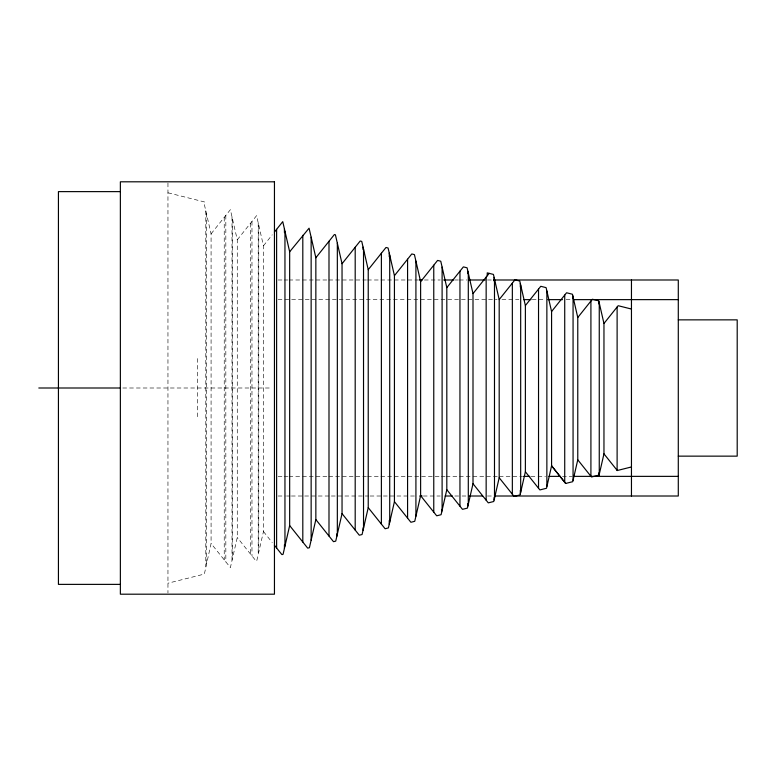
<?xml version="1.0" encoding="UTF-8"?>
<svg xmlns="http://www.w3.org/2000/svg" width="776" height="776" viewBox="0 0 776 776"><rect width="100%" height="100%" fill="white"/><g stroke="black" fill="none" stroke-linecap="round" stroke-linejoin="round"><path stroke-width="0.58" stroke-dasharray="3.88 2.91" d="M167.956 192.787L204.845 202.041L204.175 203.719L211.082 233.838L211.082 543.491L204.36 574.075L167.956 583.212M211.082 233.838L230.375 209.695L237.272 239.813L237.272 537.516L230.394 567.547L211.082 543.491M237.272 239.813L256.565 215.67L263.471 245.798L263.471 531.541L256.73 560.941L256.109 561.096L237.272 537.516M263.471 245.798L272.25 234.798M278.08 279.99L282.92 279.99M284.123 279.99L287.76 279.99M288.963 279.99L327.695 279.99M328.859 279.99L361.587 279.99M362.712 279.99L366.427 279.99M367.552 279.99L379.736 279.99M380.851 279.99L418.468 279.99M424.375 279.99L440.244 279.99M454.61 279.99L458.403 279.99M459.44 279.99L466.871 279.99M487.444 279.99L493.293 279.99M278.08 299.633L497.125 299.633M501.965 299.633L518.911 299.633M532.22 299.633L545.538 299.633M566.111 299.633L570.952 299.633M122.783 388L272.046 388M278.08 476.367L282.92 476.367M284.123 476.367L287.76 476.367M288.963 476.367L327.695 476.367M328.859 476.367L361.587 476.367M362.712 476.367L366.427 476.367M367.552 476.367L379.736 476.367M380.851 476.367L440.244 476.367M441.301 476.367L445.084 476.367M446.142 476.367L458.403 476.367M459.44 476.367L498.134 476.367M499.346 476.367L522.539 476.367M531.017 476.367L537.06 476.367M538.03 476.367L545.538 476.367M562.474 476.367L571.883 476.367M278.08 496.01L285.345 496.01M286.548 496.01L290.185 496.01M291.398 496.01L303.494 496.01M304.706 496.01L330.12 496.01M331.333 496.01L364.002 496.01M365.215 496.01L368.842 496.01M370.055 496.01L382.161 496.01M383.373 496.01L416.043 496.01M423.308 496.01L440.244 496.01M454.775 496.01L460.818 496.01M462.03 496.01L466.871 496.01M487.444 496.01L492.285 496.01M263.471 531.541L272.25 542.54M258.757 225.263L258.757 552.075M258.214 222.867L258.214 554.462M251.967 221.422L251.967 555.907M250.425 223.352L250.425 553.977M232.567 219.278L232.567 558.051M232.005 216.814L232.005 560.524M225.826 215.388L225.826 561.95M224.235 217.377L224.235 559.952M206.377 213.303L206.377 564.036M205.795 210.762L205.795 566.577M197.414 358.541L197.414 417.459M167.956 183.02L167.956 592.98"/><path stroke-width="1.16" d="M274.423 232.072L282.755 221.645L289.661 251.773L289.661 525.565L283.065 554.336L281.911 554.627L274.423 545.256M289.661 251.773L309.071 228.183L315.851 257.748L315.851 519.59L309.401 547.73L307.703 548.157L289.661 525.565M315.851 257.748L334.388 234.536L335.407 234.788L342.041 263.724L342.041 513.615L335.736 541.124L333.505 541.687L315.851 519.59M342.041 263.724L360.19 241.006L361.752 241.394L368.231 269.699L368.231 507.64L362.072 534.518L359.298 535.217L342.041 513.615M368.231 269.699L385.992 247.476L388.087 248L394.431 275.674L394.431 501.655L388.407 527.923L385.1 528.747L368.231 507.64M394.431 275.674L411.784 253.946L414.423 254.606L420.621 281.659L420.621 495.68L414.743 521.317L410.892 522.277L394.431 501.655M420.621 281.659L437.586 260.416L440.758 261.211L446.811 287.634L446.811 489.704L441.078 514.711L436.694 515.807L420.621 495.68M446.811 287.634L463.379 266.886L467.094 267.817L473.001 293.609L473.001 483.729L467.414 508.105L462.496 509.337L446.811 489.704M487.231 275.79L487.231 272.871L493.429 274.423L499.191 299.584L499.191 477.754L493.749 501.5L488.288 502.867L473.001 483.729M499.191 299.584L514.973 279.826L519.765 281.028L525.381 305.56L525.381 471.779L520.085 494.894L514.09 496.397L499.191 477.754M525.381 471.779L539.883 489.928L546.527 488.259L551.581 465.794L551.581 311.535L546.1 287.634L540.775 286.295L525.381 305.56M551.581 311.535L566.567 292.765L572.436 294.24L577.771 317.52L577.771 459.819L572.756 481.683L565.655 483.458L551.581 465.794L565.685 483.458M599.091 475.077L603.961 453.844L603.961 323.495L598.771 300.845L592.369 299.235L577.771 317.52M473.001 293.609L489.181 273.356M603.961 323.495L618.162 305.705L631.46 309.042M631.46 466.958L617.114 470.557L617.114 307.034M120.367 191.624L58.433 191.624L58.433 584.377L120.367 584.377M419.544 279.99L422.095 279.99M443.726 279.99L453.562 279.99M469.111 279.99L485.029 279.99M493.497 279.99L678.292 279.99L678.292 496.01L494.71 496.01M523.752 299.633L531.017 299.633M547.953 299.633L562.474 299.633M573.367 299.633L678.292 299.633M678.292 319.858L737.2 319.858L737.2 456.142L678.292 456.142M38.8 388L120.367 388M523.752 476.367L529.804 476.367M548.913 476.367L560.059 476.367M573.367 476.367L678.292 476.367M419.67 496.01L422.095 496.01M445.084 496.01L452.35 496.01M469.296 496.01L482.604 496.01M603.961 453.844L617.279 470.518M577.771 459.819L591.477 476.988L599.256 475.038L599.256 302.96M631.46 279.99L631.46 496.01M598.946 301.602L598.946 304.017M598.946 472.7L598.946 475.116M590.914 301.059L590.914 476.28M573.066 296.985L573.066 480.354M572.736 295.549L572.736 297.965M564.724 295.074L564.724 482.255M546.867 291L546.867 486.329M538.534 289.099L538.534 488.24M520.677 285.025L520.677 492.314M520.318 283.434L520.318 287.062M520.318 490.277L520.318 493.905M512.344 283.124L512.344 494.215M494.487 279.05L494.487 498.289M494.108 277.381L494.108 281.009M494.108 497.542L494.108 499.957M486.154 277.148L486.154 500.19M468.297 273.074L468.297 504.264M467.899 271.319L467.899 273.744M467.899 503.595L467.899 506.01M459.955 271.173L459.955 506.165M442.107 267.099L442.107 510.239M441.68 509.648L441.68 512.073M433.765 265.198L433.765 512.141M415.917 261.124L415.917 516.215M407.575 259.213L407.575 518.116M389.717 255.139L389.717 522.19M389.261 253.151L389.261 256.778M389.261 520.55L389.261 524.188M381.385 253.238L381.385 524.091M363.527 249.164L363.527 528.175M363.052 247.098L363.052 249.513M363.052 527.816L363.052 530.241M355.195 247.263L355.195 530.076M337.337 243.189L337.337 534.15M336.842 533.878L336.842 536.294M328.995 241.287L328.995 536.051M311.147 237.214L311.147 540.125M302.805 235.312L302.805 542.026M284.957 231.238L284.957 546.1M284.423 228.93L284.423 232.558M284.423 544.781L284.423 548.409M276.615 229.337L276.615 548.002M274.452 181.807L120.367 181.807L120.367 594.193L274.452 594.193L274.452 181.807"/></g></svg>
